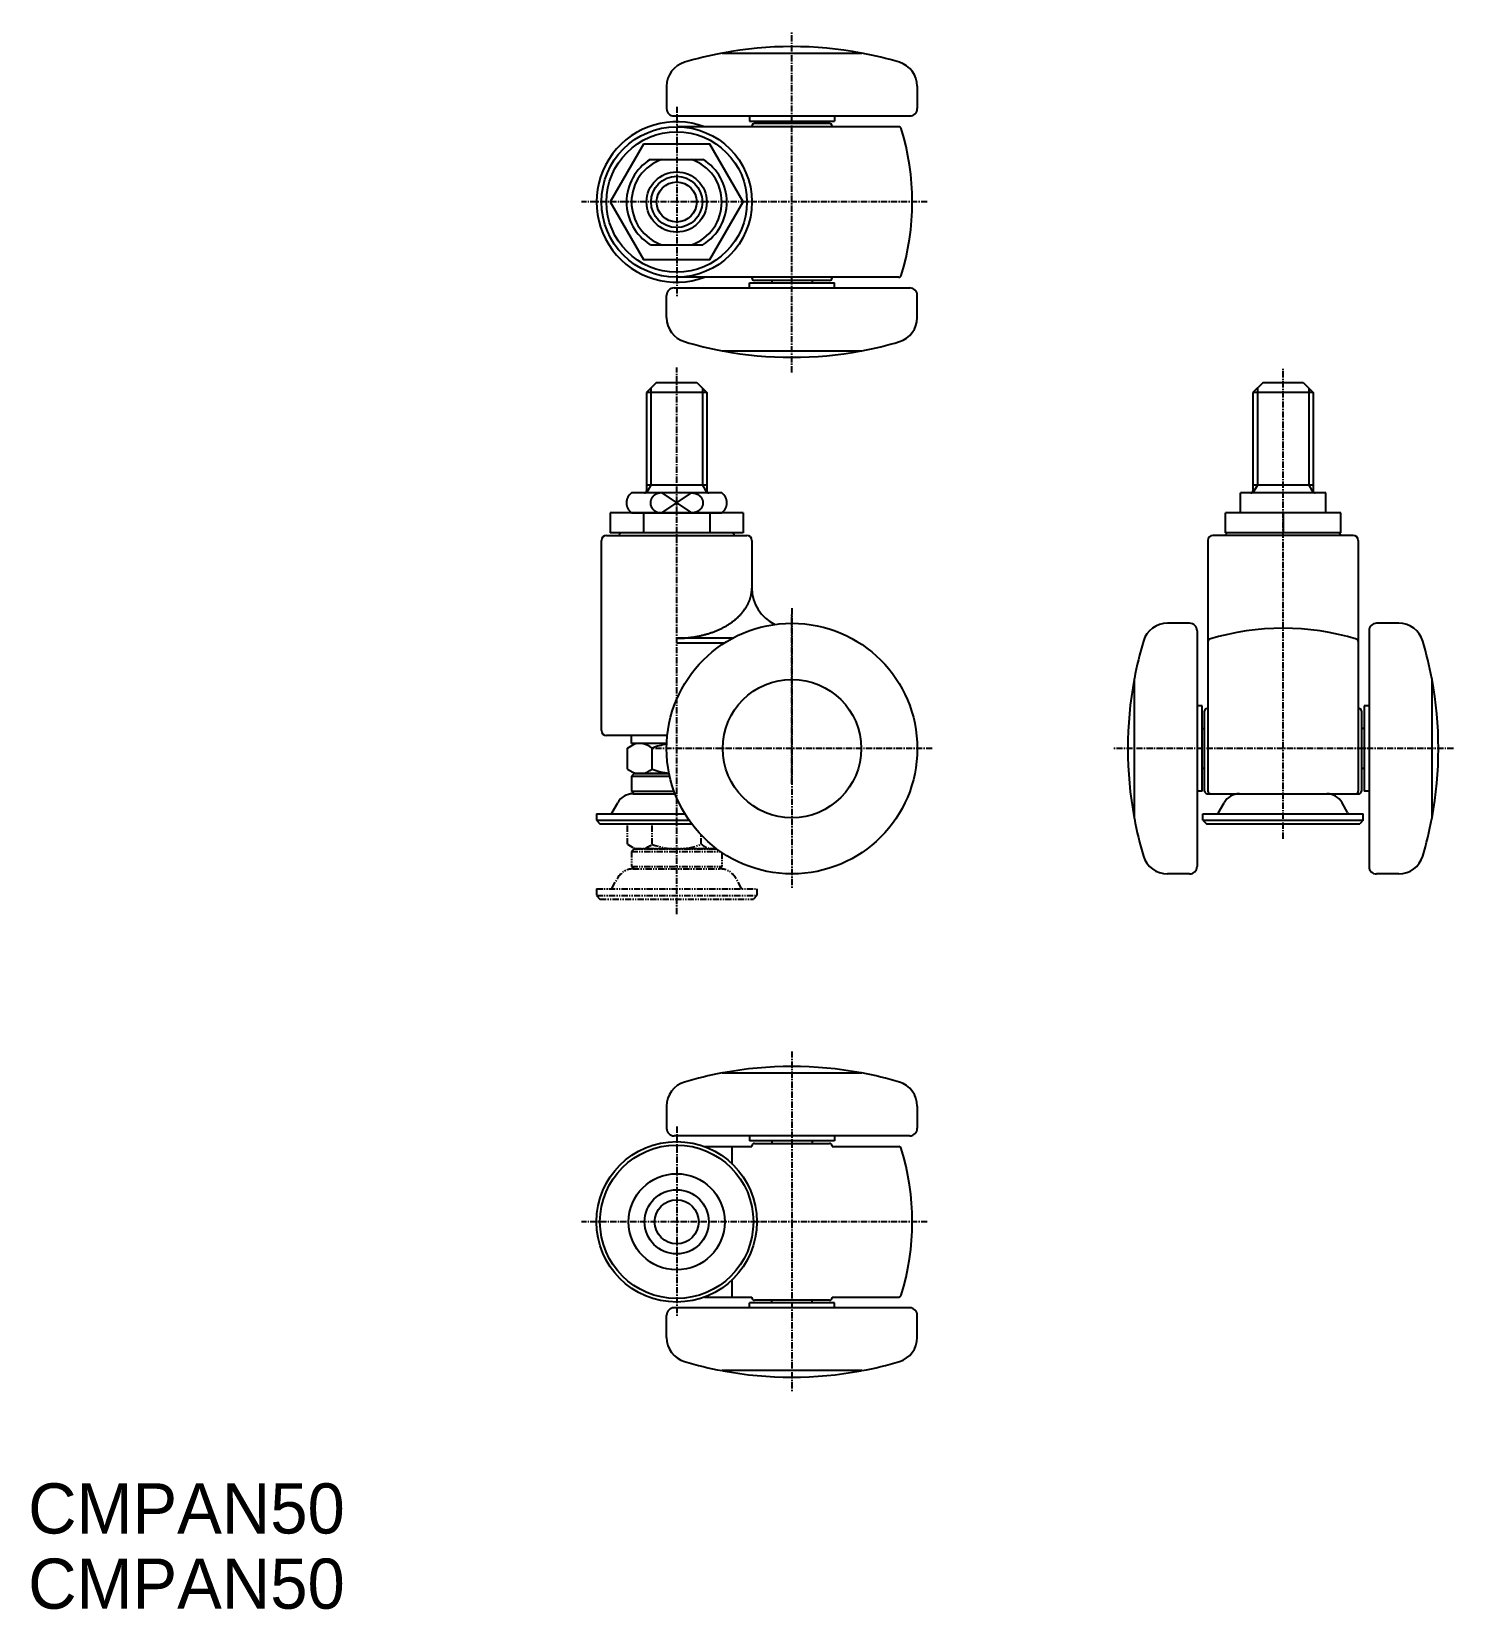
# Model space of a CAD drawing. Extents: x -3886 to -3602, y -1019 to -704.
import ezdxf

# ---------------------------------------------------------------- set-up
doc = ezdxf.new("R2010")
doc.units = 0
doc.linetypes.add('CENTER', pattern=[2, 1.25, -0.25, 0.25, -0.25])
doc.linetypes.add('PHANTOM', pattern=[2.5, 1.25, -0.25, 0.25, -0.25, 0.25, -0.25])
doc.layers.get('0').update_dxf_attribs({"linetype": 'CONTINUOUS'})
doc.layers.add('CENTER', color=1, linetype='CENTER')

msp = doc.modelspace()

# ---------------------------------------------------------------- linework, layer by layer
at = {"color": 7, "linetype": 'CONTINUOUS'}
for p, q in [((-3748.31, -708.72), (-3720.41, -708.72)), ((-3748.16, -708.72), (-3748.16, -708.69)), ((-3720.56, -708.72), (-3720.56, -708.69)), ((-3759.36, -715.33), (-3759.36, -719.75)), ((-3709.36, -715.33), (-3709.36, -719.75)), ((-3757.86, -721.25), (-3710.86, -721.25)), ((-3713.04, -723.4), (-3757.36, -723.4)), ((-3742.86, -721.25), (-3742.86, -722.25)), ((-3742.86, -722.25), (-3725.86, -722.25)), ((-3742.36, -723.4), (-3742.36, -723.25)), ((-3726.86, -722.75), (-3741.86, -722.75)), ((-3738.36, -722.75), (-3738.36, -722.25)), ((-3730.36, -722.75), (-3730.36, -722.25)), ((-3726.36, -723.4), (-3726.36, -723.25)), ((-3725.86, -721.25), (-3725.86, -722.25)), ((-3762.61, -729.92), (-3752.12, -729.92)), ((-3762.61, -746.92), (-3752.12, -746.92)), ((-3713.04, -753.4), (-3757.36, -753.4)), ((-3742.86, -755.55), (-3742.86, -754.55)), ((-3742.86, -754.55), (-3725.86, -754.55)), ((-3742.36, -753.4), (-3742.36, -753.55)), ((-3726.86, -754.05), (-3741.86, -754.05)), ((-3738.36, -754.05), (-3738.36, -754.55)), ((-3730.36, -754.05), (-3730.36, -754.55)), ((-3726.36, -753.4), (-3726.36, -753.55)), ((-3725.86, -755.55), (-3725.86, -754.55)), ((-3759.36, -761.46), (-3759.36, -757.05)), ((-3757.86, -755.55), (-3710.86, -755.55)), ((-3709.36, -761.46), (-3709.36, -757.05)), ((-3748.31, -768.07), (-3720.41, -768.07)), ((-3748.16, -768.07), (-3748.16, -768.1)), ((-3720.56, -768.07), (-3720.56, -768.1)), ((-3761.36, -774.41), (-3763.36, -776.41)), ((-3763.36, -776.41), (-3763.36, -796.01)), ((-3751.36, -776.41), (-3763.36, -776.41)), ((-3761.36, -774.41), (-3753.36, -774.41)), ((-3753.36, -774.41), (-3751.36, -776.41)), ((-3751.36, -776.41), (-3751.36, -796.01)), ((-3640.39, -774.41), (-3642.39, -776.41)), ((-3642.39, -776.41), (-3642.39, -796.01)), ((-3630.39, -776.41), (-3642.39, -776.41)), ((-3640.39, -774.41), (-3632.39, -774.41)), ((-3632.39, -774.41), (-3630.39, -776.41)), ((-3630.39, -776.41), (-3630.39, -796.01)), ((-3751.36, -794.89), (-3763.36, -794.89)), ((-3630.39, -794.89), (-3642.39, -794.89)), ((-3748.36, -796.41), (-3766.36, -796.41)), ((-3627.89, -796.41), (-3644.89, -796.41)), ((-3644.89, -800.41), (-3644.89, -796.41)), ((-3627.89, -800.41), (-3627.89, -796.41)), ((-3744.09, -800.41), (-3770.64, -800.41)), ((-3770.64, -800.41), (-3770.64, -804.41)), ((-3766.36, -800.41), (-3748.36, -800.41)), ((-3764, -800.41), (-3764, -804.41)), ((-3750.73, -800.41), (-3750.73, -804.41)), ((-3744.09, -800.41), (-3744.09, -804.41)), ((-3624.89, -800.41), (-3647.89, -800.41)), ((-3647.89, -804.41), (-3647.89, -800.41)), ((-3636.39, -800.41), (-3636.39, -804.41)), ((-3624.89, -804.41), (-3624.89, -800.41)), ((-3771.36, -804.91), (-3743.36, -804.91)), ((-3744.09, -804.41), (-3770.64, -804.41)), ((-3746.36, -804.41), (-3768.36, -804.41)), ((-3622.39, -804.91), (-3650.39, -804.91)), ((-3624.89, -804.41), (-3647.89, -804.41)), ((-3772.36, -843.81), (-3772.36, -805.91)), ((-3742.36, -805.91), (-3742.36, -815.41)), ((-3651.39, -805.91), (-3651.39, -855.91)), ((-3621.39, -805.91), (-3621.39, -855.91)), ((-3655.04, -822.41), (-3659.46, -822.41)), ((-3653.54, -823.91), (-3653.54, -870.91)), ((-3619.24, -823.91), (-3619.24, -870.91)), ((-3613.32, -822.41), (-3617.74, -822.41)), ((-3746.24, -825.41), (-3757.36, -825.41)), ((-3747.93, -826.41), (-3757.36, -826.41)), ((-3666.06, -833.61), (-3666.09, -833.61)), ((-3666.06, -861.36), (-3666.06, -833.46)), ((-3606.71, -833.46), (-3606.71, -861.36)), ((-3606.71, -833.61), (-3606.68, -833.61)), ((-3652.54, -838.91), (-3653.54, -838.91)), ((-3652.54, -855.91), (-3652.54, -838.91)), ((-3652.04, -855.91), (-3652.04, -839.91)), ((-3651.39, -839.41), (-3651.54, -839.41)), ((-3621.39, -839.41), (-3621.24, -839.41)), ((-3620.74, -839.91), (-3620.74, -855.91)), ((-3620.24, -838.91), (-3620.24, -855.91)), ((-3619.24, -838.91), (-3620.24, -838.91)), ((-3759.23, -844.81), (-3771.36, -844.81)), ((-3767.18, -847.31), (-3765.61, -846.41)), ((-3766.36, -846.41), (-3766.36, -844.81)), ((-3759.34, -846.41), (-3766.36, -846.41)), ((-3652.54, -843.41), (-3652.04, -843.41)), ((-3620.24, -843.41), (-3620.74, -843.41)), ((-3767.18, -851.5), (-3767.18, -847.31)), ((-3762.27, -851.5), (-3762.27, -847.31)), ((-3767.18, -851.5), (-3765.61, -852.41)), ((-3765.86, -852.41), (-3766.36, -852.91)), ((-3765.86, -852.41), (-3758.86, -852.41)), ((-3758.86, -852.41), (-3765.61, -852.41)), ((-3652.04, -851.41), (-3652.54, -851.41)), ((-3620.24, -851.41), (-3620.74, -851.41)), ((-3766.36, -852.91), (-3758.75, -852.91)), ((-3766.36, -852.91), (-3766.36, -855.91)), ((-3766.36, -855.91), (-3757.88, -855.91)), ((-3766.36, -855.91), (-3765.86, -856.41)), ((-3652.54, -855.91), (-3653.54, -855.91)), ((-3619.24, -855.91), (-3620.24, -855.91)), ((-3770.22, -860.15), (-3769.12, -858.2)), ((-3766.07, -856.41), (-3757.69, -856.41)), ((-3651.54, -856.41), (-3621.24, -856.41)), ((-3649.24, -860.15), (-3648.15, -858.2)), ((-3623.53, -860.15), (-3624.63, -858.2)), ((-3773.36, -860.41), (-3773.36, -861.71)), ((-3773.36, -860.41), (-3755.72, -860.41)), ((-3773.36, -861.71), (-3754.87, -861.71)), ((-3773.36, -861.71), (-3772.66, -862.41)), ((-3666.06, -861.21), (-3666.09, -861.21)), ((-3652.39, -860.41), (-3620.39, -860.41)), ((-3652.39, -861.71), (-3652.39, -860.41)), ((-3652.39, -861.71), (-3620.39, -861.71)), ((-3652.39, -861.71), (-3651.69, -862.41)), ((-3620.39, -861.71), (-3621.09, -862.41)), ((-3620.39, -861.71), (-3620.39, -860.41)), ((-3606.71, -861.21), (-3606.68, -861.21)), ((-3772.66, -862.41), (-3754.36, -862.41)), ((-3651.69, -862.41), (-3621.09, -862.41)), ((-3655.04, -872.41), (-3659.46, -872.41)), ((-3613.32, -872.41), (-3617.74, -872.41)), ((-3720.41, -912.11), (-3748.31, -912.11)), ((-3748.16, -912.11), (-3748.16, -912.08)), ((-3720.56, -912.11), (-3720.56, -912.08)), ((-3759.36, -918.72), (-3759.36, -923.14)), ((-3709.36, -918.72), (-3709.36, -923.14)), ((-3710.86, -924.64), (-3757.86, -924.64)), ((-3742.86, -924.64), (-3742.86, -925.64)), ((-3725.86, -924.64), (-3725.86, -925.64)), ((-3751.8, -926.79), (-3742.36, -926.79)), ((-3746.26, -930.27), (-3746.26, -926.79)), ((-3725.86, -925.64), (-3742.86, -925.64)), ((-3742.36, -926.64), (-3742.36, -926.79)), ((-3741.86, -926.14), (-3726.86, -926.14)), ((-3738.36, -925.64), (-3738.36, -926.14)), ((-3730.36, -925.64), (-3730.36, -926.14)), ((-3726.36, -926.64), (-3726.36, -926.79)), ((-3726.36, -926.79), (-3713.04, -926.79)), ((-3746.26, -956.79), (-3746.26, -953.31)), ((-3710.86, -958.94), (-3757.86, -958.94)), ((-3751.8, -956.79), (-3742.36, -956.79)), ((-3725.86, -957.94), (-3742.86, -957.94)), ((-3742.86, -958.94), (-3742.86, -957.94)), ((-3742.36, -956.79), (-3742.36, -956.94)), ((-3726.86, -957.44), (-3741.86, -957.44)), ((-3738.36, -957.94), (-3738.36, -957.44)), ((-3730.36, -957.94), (-3730.36, -957.44)), ((-3726.36, -956.79), (-3726.36, -956.94)), ((-3726.36, -956.79), (-3713.04, -956.79)), ((-3725.86, -958.94), (-3725.86, -957.94)), ((-3759.36, -964.86), (-3759.36, -960.44)), ((-3709.36, -964.86), (-3709.36, -960.44)), ((-3720.41, -971.47), (-3748.31, -971.47)), ((-3748.16, -971.47), (-3748.16, -971.49)), ((-3720.56, -971.47), (-3720.56, -971.49))]:
    msp.add_line(p, q, dxfattribs=at)
at = {"color": 3, "linetype": 'CONTINUOUS'}
for p, q in [((-3762.49, -775.53), (-3762.49, -794.89)), ((-3752.24, -775.53), (-3752.24, -794.89)), ((-3641.51, -775.53), (-3641.51, -794.89)), ((-3631.26, -775.53), (-3631.26, -794.89)), ((-3762.49, -794.89), (-3763.36, -796.41)), ((-3752.24, -794.89), (-3751.36, -796.41)), ((-3641.51, -794.89), (-3642.39, -796.41)), ((-3631.26, -794.89), (-3630.39, -796.41)), ((-3760.34, -800.41), (-3754.39, -796.41)), ((-3760.34, -796.41), (-3754.39, -800.41))]:
    msp.add_line(p, q, dxfattribs=at)
at = {"color": 3, "linetype": 'PHANTOM'}
for p, q in [((-3767.18, -866.5), (-3767.18, -862.41)), ((-3762.27, -866.5), (-3762.27, -862.41)), ((-3752.46, -866.5), (-3752.46, -864.66)), ((-3767.18, -866.5), (-3765.61, -867.41)), ((-3765.86, -867.41), (-3766.36, -867.91)), ((-3766.36, -867.91), (-3766.36, -870.91)), ((-3766.36, -867.91), (-3748.67, -867.91)), ((-3765.86, -867.41), (-3749.36, -867.41)), ((-3749.36, -867.41), (-3765.61, -867.41)), ((-3748.36, -868.12), (-3748.36, -870.91)), ((-3766.36, -870.91), (-3765.86, -871.41)), ((-3766.36, -870.91), (-3748.36, -870.91)), ((-3766.07, -871.41), (-3748.66, -871.41)), ((-3748.36, -870.91), (-3748.86, -871.41)), ((-3770.22, -875.15), (-3769.12, -873.2)), ((-3744.51, -875.15), (-3745.6, -873.2)), ((-3773.36, -875.41), (-3741.36, -875.41)), ((-3773.36, -875.41), (-3773.36, -876.71)), ((-3773.36, -876.71), (-3741.36, -876.71)), ((-3773.36, -876.71), (-3772.66, -877.41)), ((-3772.66, -877.41), (-3742.06, -877.41)), ((-3741.36, -876.71), (-3742.06, -877.41)), ((-3741.36, -875.41), (-3741.36, -876.71))]:
    msp.add_line(p, q, dxfattribs=at)
at = {"color": 7, "linetype": 'CONTINUOUS'}
msp.add_lwpolyline([(-3764, -726.9), (-3770.64, -738.4), (-3764, -749.9), (-3750.73, -749.9), (-3744.09, -738.4), (-3750.73, -726.9)], close=True, dxfattribs=at)
for points in [[(-3760.34, -796.41, 0), (-3760.4, -796.41, 0), (-3760.45, -796.41, 0), (-3760.51, -796.41, 0), (-3760.57, -796.42, 0), (-3760.62, -796.42, 0), (-3760.68, -796.43, 0), (-3760.73, -796.44, 0), (-3760.79, -796.45, 0), (-3760.84, -796.46, 0), (-3760.89, -796.47, 0), (-3760.95, -796.48, 0), (-3761, -796.49, 0), (-3761.05, -796.51, 0), (-3761.11, -796.52, 0), (-3761.16, -796.54, 0), (-3761.21, -796.56, 0), (-3761.26, -796.58, 0), (-3761.31, -796.6, 0), (-3761.36, -796.62, 0), (-3761.41, -796.64, 0), (-3761.46, -796.67, 0), (-3761.51, -796.69, 0), (-3761.56, -796.72, 0), (-3761.6, -796.75, 0), (-3761.65, -796.77, 0), (-3761.7, -796.8, 0), (-3761.74, -796.83, 0), (-3761.78, -796.86, 0), (-3761.83, -796.89, 0), (-3761.87, -796.93, 0), (-3761.91, -796.96, 0), (-3761.95, -796.99, 0), (-3761.99, -797.03, 0), (-3762.02, -797.07, 0), (-3762.06, -797.1, 0), (-3762.1, -797.14, 0), (-3762.13, -797.18, 0), (-3762.17, -797.22, 0), (-3762.2, -797.26, 0), (-3762.23, -797.3, 0), (-3762.26, -797.34, 0), (-3762.29, -797.38, 0), (-3762.32, -797.42, 0), (-3762.34, -797.47, 0), (-3762.37, -797.51, 0), (-3762.39, -797.55, 0), (-3762.42, -797.6, 0), (-3762.44, -797.64, 0), (-3762.46, -797.69, 0), (-3762.48, -797.73, 0), (-3762.5, -797.78, 0), (-3762.52, -797.83, 0), (-3762.53, -797.87, 0), (-3762.54, -797.92, 0), (-3762.56, -797.97, 0), (-3762.57, -798.02, 0), (-3762.58, -798.07, 0), (-3762.59, -798.11, 0), (-3762.6, -798.16, 0), (-3762.6, -798.21, 0), (-3762.61, -798.26, 0), (-3762.61, -798.31, 0), (-3762.61, -798.36, 0), (-3762.61, -798.41, 0), (-3762.61, -798.46, 0), (-3762.61, -798.51, 0), (-3762.61, -798.55, 0), (-3762.6, -798.6, 0), (-3762.6, -798.65, 0), (-3762.59, -798.7, 0), (-3762.58, -798.75, 0), (-3762.57, -798.8, 0), (-3762.56, -798.85, 0), (-3762.54, -798.89, 0), (-3762.53, -798.94, 0), (-3762.52, -798.99, 0), (-3762.5, -799.03, 0), (-3762.48, -799.08, 0), (-3762.46, -799.13, 0), (-3762.44, -799.17, 0), (-3762.42, -799.22, 0), (-3762.39, -799.26, 0), (-3762.37, -799.31, 0), (-3762.34, -799.35, 0), (-3762.32, -799.39, 0), (-3762.29, -799.44, 0), (-3762.26, -799.48, 0), (-3762.23, -799.52, 0), (-3762.2, -799.56, 0), (-3762.17, -799.6, 0), (-3762.13, -799.64, 0), (-3762.1, -799.68, 0), (-3762.06, -799.71, 0), (-3762.02, -799.75, 0), (-3761.99, -799.79, 0), (-3761.95, -799.82, 0), (-3761.91, -799.86, 0), (-3761.87, -799.89, 0), (-3761.83, -799.92, 0), (-3761.78, -799.95, 0), (-3761.74, -799.98, 0), (-3761.7, -800.01, 0), (-3761.65, -800.04, 0), (-3761.6, -800.07, 0), (-3761.56, -800.1, 0), (-3761.51, -800.12, 0), (-3761.46, -800.15, 0), (-3761.41, -800.17, 0), (-3761.36, -800.19, 0), (-3761.31, -800.22, 0), (-3761.26, -800.24, 0), (-3761.21, -800.25, 0), (-3761.16, -800.27, 0), (-3761.11, -800.29, 0), (-3761.05, -800.31, 0), (-3761, -800.32, 0), (-3760.95, -800.34, 0), (-3760.89, -800.35, 0), (-3760.84, -800.36, 0), (-3760.79, -800.37, 0), (-3760.73, -800.38, 0), (-3760.68, -800.39, 0), (-3760.62, -800.39, 0), (-3760.57, -800.4, 0), (-3760.51, -800.4, 0), (-3760.45, -800.4, 0), (-3760.4, -800.41, 0), (-3760.34, -800.41, 0)], [(-3754.39, -796.41, 0), (-3754.33, -796.41, 0), (-3754.28, -796.41, 0), (-3754.22, -796.41, 0), (-3754.16, -796.42, 0), (-3754.11, -796.42, 0), (-3754.05, -796.43, 0), (-3754, -796.44, 0), (-3753.94, -796.45, 0), (-3753.89, -796.46, 0), (-3753.84, -796.47, 0), (-3753.78, -796.48, 0), (-3753.73, -796.49, 0), (-3753.67, -796.51, 0), (-3753.62, -796.52, 0), (-3753.57, -796.54, 0), (-3753.52, -796.56, 0), (-3753.47, -796.58, 0), (-3753.42, -796.6, 0), (-3753.37, -796.62, 0), (-3753.32, -796.64, 0), (-3753.27, -796.67, 0), (-3753.22, -796.69, 0), (-3753.17, -796.72, 0), (-3753.13, -796.75, 0), (-3753.08, -796.77, 0), (-3753.03, -796.8, 0), (-3752.99, -796.83, 0), (-3752.95, -796.86, 0), (-3752.9, -796.89, 0), (-3752.86, -796.93, 0), (-3752.82, -796.96, 0), (-3752.78, -796.99, 0), (-3752.74, -797.03, 0), (-3752.7, -797.07, 0), (-3752.67, -797.1, 0), (-3752.63, -797.14, 0), (-3752.6, -797.18, 0), (-3752.56, -797.22, 0), (-3752.53, -797.26, 0), (-3752.5, -797.3, 0), (-3752.47, -797.34, 0), (-3752.44, -797.38, 0), (-3752.41, -797.42, 0), (-3752.38, -797.47, 0), (-3752.36, -797.51, 0), (-3752.33, -797.55, 0), (-3752.31, -797.6, 0), (-3752.29, -797.64, 0), (-3752.27, -797.69, 0), (-3752.25, -797.73, 0), (-3752.23, -797.78, 0), (-3752.21, -797.83, 0), (-3752.2, -797.87, 0), (-3752.18, -797.92, 0), (-3752.17, -797.97, 0), (-3752.16, -798.02, 0), (-3752.15, -798.07, 0), (-3752.14, -798.11, 0), (-3752.13, -798.16, 0), (-3752.13, -798.21, 0), (-3752.12, -798.26, 0), (-3752.12, -798.31, 0), (-3752.12, -798.36, 0), (-3752.12, -798.41, 0), (-3752.12, -798.46, 0), (-3752.12, -798.51, 0), (-3752.12, -798.55, 0), (-3752.13, -798.6, 0), (-3752.13, -798.65, 0), (-3752.14, -798.7, 0), (-3752.15, -798.75, 0), (-3752.16, -798.8, 0), (-3752.17, -798.85, 0), (-3752.18, -798.89, 0), (-3752.2, -798.94, 0), (-3752.21, -798.99, 0), (-3752.23, -799.03, 0), (-3752.25, -799.08, 0), (-3752.27, -799.13, 0), (-3752.29, -799.17, 0), (-3752.31, -799.22, 0), (-3752.33, -799.26, 0), (-3752.36, -799.31, 0), (-3752.38, -799.35, 0), (-3752.41, -799.39, 0), (-3752.44, -799.44, 0), (-3752.47, -799.48, 0), (-3752.5, -799.52, 0), (-3752.53, -799.56, 0), (-3752.56, -799.6, 0), (-3752.6, -799.64, 0), (-3752.63, -799.68, 0), (-3752.67, -799.71, 0), (-3752.7, -799.75, 0), (-3752.74, -799.79, 0), (-3752.78, -799.82, 0), (-3752.82, -799.86, 0), (-3752.86, -799.89, 0), (-3752.9, -799.92, 0), (-3752.95, -799.95, 0), (-3752.99, -799.98, 0), (-3753.03, -800.01, 0), (-3753.08, -800.04, 0), (-3753.13, -800.07, 0), (-3753.17, -800.1, 0), (-3753.22, -800.12, 0), (-3753.27, -800.15, 0), (-3753.32, -800.17, 0), (-3753.37, -800.19, 0), (-3753.42, -800.22, 0), (-3753.47, -800.24, 0), (-3753.52, -800.25, 0), (-3753.57, -800.27, 0), (-3753.62, -800.29, 0), (-3753.67, -800.31, 0), (-3753.73, -800.32, 0), (-3753.78, -800.34, 0), (-3753.84, -800.35, 0), (-3753.89, -800.36, 0), (-3753.94, -800.37, 0), (-3754, -800.38, 0), (-3754.05, -800.39, 0), (-3754.11, -800.39, 0), (-3754.16, -800.4, 0), (-3754.22, -800.4, 0), (-3754.28, -800.4, 0), (-3754.33, -800.41, 0), (-3754.39, -800.41, 0)], [(-3757.36, -825.41, 0), (-3757.18, -825.41, 0), (-3757, -825.4, 0), (-3756.81, -825.4, 0), (-3756.63, -825.4, 0), (-3756.45, -825.39, 0), (-3756.26, -825.38, 0), (-3756.08, -825.37, 0), (-3755.89, -825.36, 0), (-3755.71, -825.35, 0), (-3755.53, -825.33, 0), (-3755.35, -825.32, 0), (-3755.16, -825.3, 0), (-3754.98, -825.28, 0), (-3754.8, -825.26, 0), (-3754.62, -825.24, 0), (-3754.44, -825.22, 0), (-3754.26, -825.19, 0), (-3754.08, -825.16, 0), (-3753.9, -825.14, 0), (-3753.72, -825.11, 0), (-3753.54, -825.08, 0), (-3753.36, -825.04, 0), (-3753.19, -825.01, 0), (-3753.01, -824.98, 0), (-3752.83, -824.94, 0), (-3752.66, -824.9, 0), (-3752.49, -824.86, 0), (-3752.31, -824.82, 0), (-3752.14, -824.78, 0), (-3751.97, -824.74, 0), (-3751.8, -824.69, 0), (-3751.62, -824.65, 0), (-3751.46, -824.6, 0), (-3751.29, -824.55, 0), (-3751.12, -824.5, 0), (-3750.95, -824.45, 0), (-3750.79, -824.39, 0), (-3750.62, -824.34, 0), (-3750.46, -824.28, 0), (-3750.29, -824.23, 0), (-3750.13, -824.17, 0), (-3749.97, -824.11, 0), (-3749.81, -824.05, 0), (-3749.65, -823.99, 0), (-3749.5, -823.92, 0), (-3749.34, -823.86, 0), (-3749.19, -823.79, 0), (-3749.03, -823.72, 0), (-3748.88, -823.65, 0), (-3748.73, -823.58, 0), (-3748.58, -823.51, 0), (-3748.43, -823.44, 0), (-3748.28, -823.37, 0), (-3748.14, -823.29, 0), (-3747.99, -823.22, 0), (-3747.85, -823.14, 0), (-3747.71, -823.06, 0), (-3747.57, -822.98, 0), (-3747.43, -822.9, 0), (-3747.29, -822.82, 0), (-3747.16, -822.73, 0), (-3747.02, -822.65, 0), (-3746.89, -822.56, 0), (-3746.76, -822.48, 0), (-3746.63, -822.39, 0), (-3746.5, -822.3, 0), (-3746.38, -822.21, 0), (-3746.25, -822.12, 0), (-3746.13, -822.03, 0), (-3746.01, -821.94, 0), (-3745.89, -821.85, 0), (-3745.77, -821.75, 0), (-3745.65, -821.66, 0), (-3745.54, -821.56, 0), (-3745.43, -821.46, 0), (-3745.32, -821.36, 0), (-3745.21, -821.27, 0), (-3745.1, -821.17, 0), (-3745, -821.07, 0), (-3744.89, -820.96, 0), (-3744.79, -820.86, 0), (-3744.69, -820.76, 0), (-3744.59, -820.65, 0), (-3744.5, -820.55, 0), (-3744.41, -820.44, 0), (-3744.31, -820.34, 0), (-3744.22, -820.23, 0), (-3744.14, -820.12, 0), (-3744.05, -820.01, 0), (-3743.97, -819.9, 0), (-3743.88, -819.79, 0), (-3743.81, -819.68, 0), (-3743.73, -819.57, 0), (-3743.65, -819.46, 0), (-3743.58, -819.35, 0), (-3743.51, -819.24, 0), (-3743.44, -819.12, 0), (-3743.37, -819.01, 0), (-3743.3, -818.89, 0), (-3743.24, -818.78, 0), (-3743.18, -818.66, 0), (-3743.12, -818.54, 0), (-3743.07, -818.43, 0), (-3743.01, -818.31, 0), (-3742.96, -818.19, 0), (-3742.91, -818.07, 0), (-3742.86, -817.96, 0), (-3742.81, -817.84, 0), (-3742.77, -817.72, 0), (-3742.73, -817.6, 0), (-3742.69, -817.48, 0), (-3742.65, -817.36, 0), (-3742.62, -817.24, 0), (-3742.59, -817.12, 0), (-3742.56, -817, 0), (-3742.53, -816.87, 0), (-3742.5, -816.75, 0), (-3742.48, -816.63, 0), (-3742.46, -816.51, 0), (-3742.44, -816.39, 0), (-3742.42, -816.27, 0), (-3742.41, -816.14, 0), (-3742.39, -816.02, 0), (-3742.38, -815.9, 0), (-3742.38, -815.78, 0), (-3742.37, -815.65, 0), (-3742.37, -815.53, 0), (-3742.36, -815.41, 0)]]:
    msp.add_polyline3d(points, dxfattribs=at)
for centre, radius in [((-3757.36, -738.4), 15), ((-3757.36, -738.4), 14), ((-3757.36, -738.4), 6), ((-3757.36, -738.4), 4), ((-3734.36, -847.41), 25), ((-3734.36, -847.41), 13.8), ((-3757.36, -941.79), 16), ((-3757.36, -941.79), 15.3), ((-3757.36, -941.79), 9.59), ((-3757.36, -941.79), 6.4), ((-3757.36, -941.79), 4.4)]:
    msp.add_circle(centre, radius, dxfattribs=at)
at = {"color": 3, "linetype": 'CONTINUOUS'}
msp.add_circle((-3757.36, -738.4), 5.12, dxfattribs=at)
at = {"color": 7, "linetype": 'CONTINUOUS'}
for centre, radius, start, end in [((-3734.36, -782.41), 75, 79.3972, 100.6028), ((-3754.36, -715.33), 5, 106.6015, 180), ((-3734.36, -782.41), 75, 100.7194, 106.6015), ((-3734.36, -782.41), 75, 73.3985, 79.2806), ((-3714.36, -715.33), 5, 0, 73.3985), ((-3757.86, -719.75), 1.5, 180, 270), ((-3710.86, -719.75), 1.5, 270, 0), ((-3757.36, -738.4), 16, 69.6359, 290.3641), ((-3741.86, -723.25), 0.5, 90, 180), ((-3726.86, -723.25), 0.5, 0, 90), ((-3713.04, -723.9), 0.5, 17.0334, 90), ((-3760.36, -738.4), 50, 342.9666, 17.0334), ((-3757.39, -738.42), 9.98, 121.585, 238.415), ((-3757.36, -738.42), 9.01, 109.3653, 250.6347), ((-3757.37, -738.42), 9.01, 289.3653, 70.6347), ((-3757.34, -738.42), 9.98, 301.585, 58.415), ((-3741.86, -753.55), 0.5, 180, 270), ((-3726.86, -753.55), 0.5, 270, 360), ((-3713.04, -752.9), 0.5, 270, 342.9666), ((-3757.86, -757.05), 1.5, 90, 180), ((-3710.86, -757.05), 1.5, 0, 90), ((-3754.36, -761.46), 5, 180, 253.3985), ((-3714.36, -761.46), 5, 286.6015, 0), ((-3734.36, -694.38), 75, 253.3985, 259.2806), ((-3734.36, -694.38), 75, 280.7194, 286.6015), ((-3734.36, -694.38), 75, 259.3972, 280.6028), ((-3763.76, -796.01), 0.4, 270, 0), ((-3750.96, -796.01), 0.4, 180, 270), ((-3642.79, -796.01), 0.4, 270, 0), ((-3629.99, -796.01), 0.4, 180, 270), ((-3764.86, -798.41), 2.5, 126.8699, 233.1301), ((-3749.86, -798.41), 2.5, 306.8699, 53.1301), ((-3771.36, -805.91), 1, 90, 180), ((-3768.36, -804.91), 0.5, 90, 180), ((-3746.36, -804.91), 0.5, 0, 90), ((-3743.36, -805.91), 1, 0, 90), ((-3650.39, -805.91), 1, 90, 180), ((-3647.39, -804.91), 0.5, 90, 180), ((-3625.39, -804.91), 0.5, 0, 90), ((-3622.39, -805.91), 1, 0, 90), ((-3734.36, -815.41), 8, 180, 244.7287), ((-3659.46, -827.41), 5, 90, 163.3985), ((-3655.04, -823.91), 1.5, 0, 90), ((-3636.39, -873.41), 50, 72.9666, 107.0334), ((-3617.74, -823.91), 1.5, 90, 180), ((-3613.32, -827.41), 5, 16.6015, 90), ((-3592.37, -847.41), 75, 163.3985, 169.2806), ((-3650.89, -826.08), 0.5, 107.0334, 180), ((-3621.89, -826.08), 0.5, 0, 72.9666), ((-3680.4, -847.41), 75, 10.7194, 16.6015), ((-3592.37, -847.41), 75, 169.3972, 190.6028), ((-3680.4, -847.41), 75, 349.3972, 10.6028), ((-3651.54, -839.91), 0.5, 90, 180), ((-3621.24, -839.91), 0.5, 0, 90), ((-3771.36, -843.81), 1, 180, 270), ((-3764.73, -850.19), 3.78, 49.5701, 109.5701), ((-3757.36, -860.19), 13.78, 98.2841, 110.8641), ((-3764.73, -848.62), 3.78, 250.4299, 310.4299), ((-3757.36, -838.63), 13.78, 249.1359, 263.7013), ((-3651.54, -855.91), 0.5, 180, 270), ((-3650.89, -855.91), 0.5, 180, 270), ((-3621.89, -855.91), 0.5, 270, 0), ((-3621.24, -855.91), 0.5, 270, 0), ((-3766.07, -859.91), 3.5, 90, 150.7224), ((-3645.09, -859.91), 3.5, 90, 150.7224), ((-3627.68, -859.91), 3.5, 29.2776, 90), ((-3770.66, -859.91), 0.5, 270, 330.7224), ((-3592.37, -847.41), 75, 190.7194, 196.6015), ((-3649.68, -859.91), 0.5, 270, 330.7224), ((-3623.09, -859.91), 0.5, 209.2776, 270), ((-3680.4, -847.41), 75, 343.3985, 349.2806), ((-3659.46, -867.41), 5, 196.6015, 270), ((-3655.04, -870.91), 1.5, 270, 0), ((-3617.74, -870.91), 1.5, 180, 270), ((-3613.32, -867.41), 5, 270, 343.3985), ((-3734.36, -985.8), 75, 100.7194, 106.6015), ((-3734.36, -985.8), 75, 79.3972, 100.6028), ((-3734.36, -985.8), 75, 73.3985, 79.2806), ((-3754.36, -918.72), 5, 106.6015, 180), ((-3714.36, -918.72), 5, 0, 73.3985), ((-3757.86, -923.14), 1.5, 180, 270), ((-3710.86, -923.14), 1.5, 270, 0), ((-3741.86, -926.64), 0.5, 90, 180), ((-3726.86, -926.64), 0.5, 0, 90), ((-3713.04, -927.29), 0.5, 17.0334, 90), ((-3760.36, -941.79), 50, 342.9666, 17.0334), ((-3713.04, -956.29), 0.5, 270, 342.9666), ((-3757.86, -960.44), 1.5, 90, 180), ((-3741.86, -956.94), 0.5, 180, 270), ((-3726.86, -956.94), 0.5, 270, 0), ((-3710.86, -960.44), 1.5, 0, 90), ((-3754.36, -964.86), 5, 180, 253.3985), ((-3714.36, -964.86), 5, 286.6015, 0), ((-3734.36, -897.78), 75, 253.3985, 259.2806), ((-3734.36, -897.78), 75, 259.3972, 280.6028), ((-3734.36, -897.78), 75, 280.7194, 286.6015)]:
    msp.add_arc(centre, radius, start, end, dxfattribs=at)
at = {"color": 3, "linetype": 'PHANTOM'}
for centre, radius, start, end in [((-3764.73, -863.62), 3.78, 250.4299, 310.4299), ((-3757.36, -853.63), 13.78, 249.1359, 290.8641), ((-3750, -863.62), 3.78, 229.5701, 278.8094), ((-3766.07, -874.91), 3.5, 90, 150.7224), ((-3748.66, -874.91), 3.5, 29.2776, 90), ((-3770.66, -874.91), 0.5, 270, 330.7224), ((-3744.07, -874.91), 0.5, 209.2776, 270)]:
    msp.add_arc(centre, radius, start, end, dxfattribs=at)
at = {"layer": 'CENTER', "color": 1, "linetype": 'CENTER'}
for p, q in [((-3734.36, -772.38), (-3734.36, -704.41)), ((-3757.36, -719.4), (-3757.36, -757.4)), ((-3707.36, -738.4), (-3776.36, -738.4)), ((-3757.36, -880.41), (-3757.36, -771.41)), ((-3636.39, -865.41), (-3636.39, -771.41)), ((-3734.36, -819.41), (-3734.36, -875.41)), ((-3734.36, -854.41), (-3734.36, -820.41)), ((-3706.36, -847.41), (-3762.36, -847.41)), ((-3602.4, -847.41), (-3670.37, -847.41)), ((-3734.36, -907.8), (-3734.36, -975.78)), ((-3757.36, -922.79), (-3757.36, -960.79)), ((-3707.36, -941.79), (-3776.36, -941.79))]:
    msp.add_line(p, q, dxfattribs=at)

# ---------------------------------------------------------------- texts
at = {"color": 7, "linetype": 'CONTINUOUS'}
for p in [(-3886.73, -1003.95), (-3886.73, -1018.95)]:
    msp.add_text('CMPAN50', height=10, dxfattribs=at).set_placement(p)

doc.saveas('drawing.dxf')
